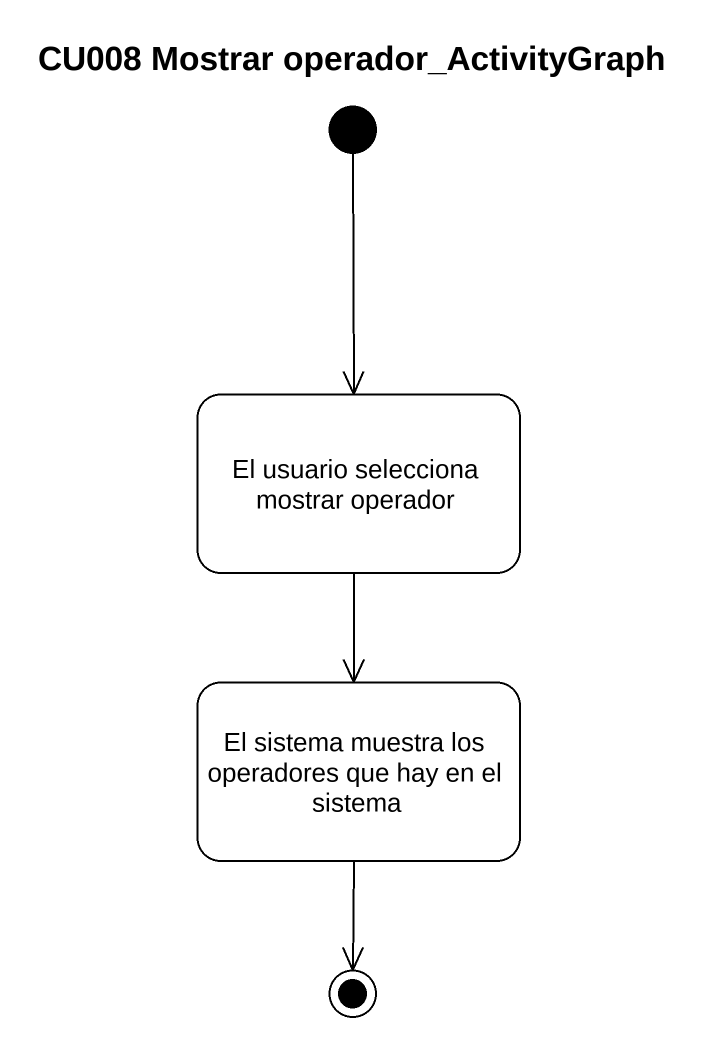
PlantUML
@startuml
title CU008 Mostrar operador_ActivityGraph
hide empty description
state "El usuario selecciona mostrar operador" as El_usuario_selecciona
state "El sistema muestra los operadores que hay en el sistema" as El_sistema_muestra_los
[*] --> El_usuario_selecciona
El_usuario_selecciona --> El_sistema_muestra_los
El_sistema_muestra_los --> [*]
@enduml
